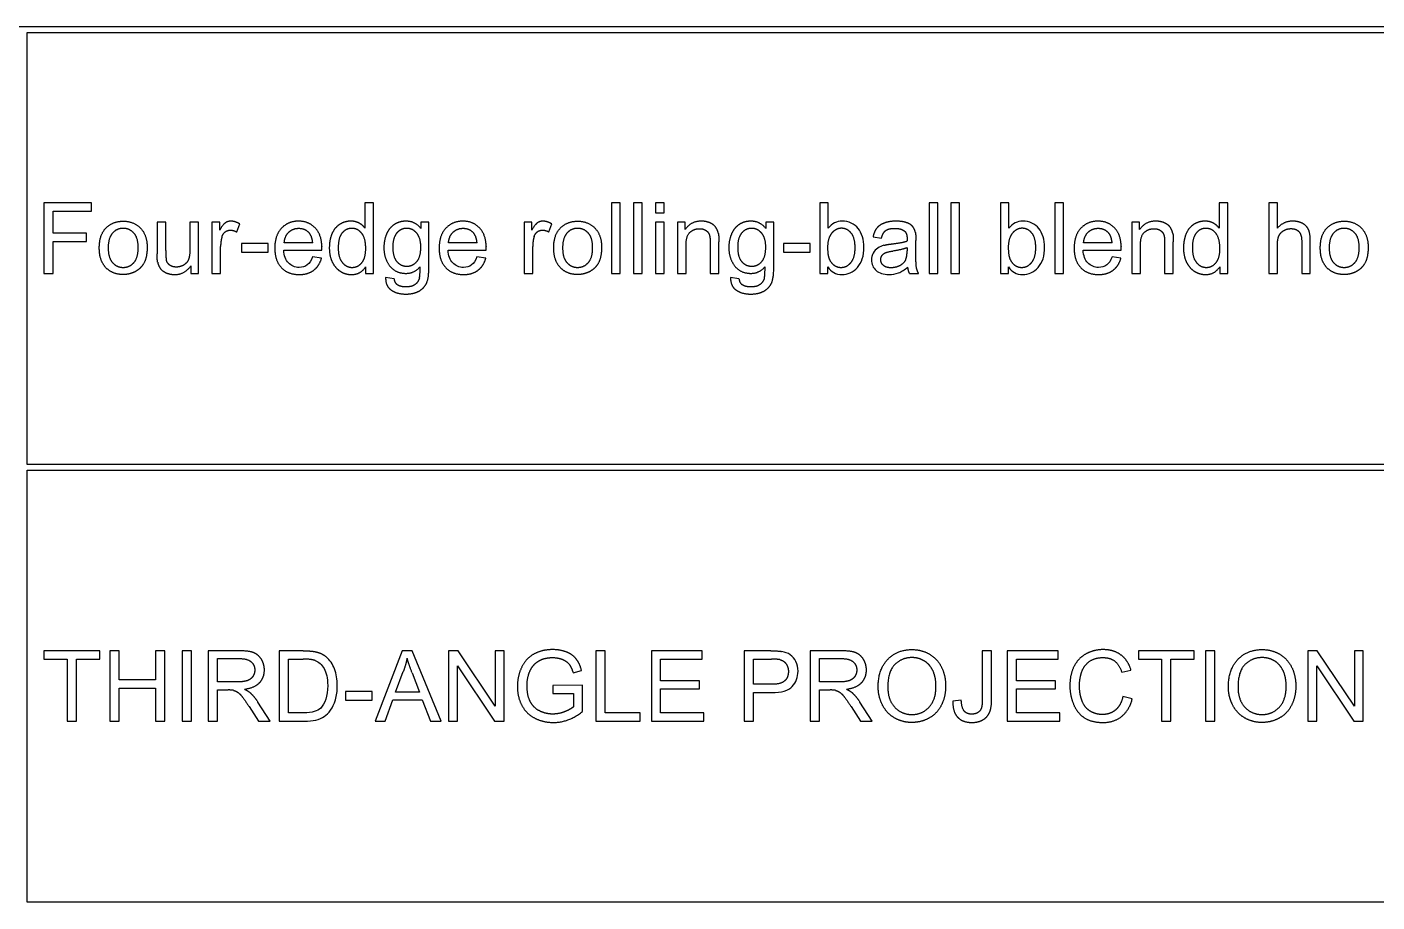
# Model space of a CAD drawing. Header units: millimetres. Extents: x -205 to 205, y -139 to 139.
# Drawn here: x 66.8 to 135.3, y -111 to -66.5 of the extents above; entities that cross this region are included whole.
import ezdxf

# ---------------------------------------------------------------- set-up
doc = ezdxf.new("R2010")
doc.units = ezdxf.units.MM
doc.layers.add('visible', color=7, linetype='Continuous', lineweight=30)

msp = doc.modelspace()

# ---------------------------------------------------------------- linework, layer by layer
at = {"layer": 'visible'}
for p, q in [((200, -66.527), (-0.14, -66.527)), ((66.807, -88.749), (66.807, -66.807)), ((66.807, -66.807), (200, -66.807)), ((67.667, -75.462), (67.667, -79.041)), ((70.081, -75.462), (67.667, -75.462)), ((68.14, -75.884), (70.081, -75.884)), ((68.14, -76.993), (68.14, -75.884)), ((70.081, -75.884), (70.081, -75.462)), ((83.965, -75.462), (83.965, -76.746)), ((84.403, -75.462), (83.965, -75.462)), ((84.403, -79.041), (84.403, -75.462)), ((96.48, -75.462), (96.48, -79.041)), ((96.92, -75.462), (96.48, -75.462)), ((96.92, -79.041), (96.92, -75.462)), ((97.591, -75.462), (97.591, -79.041)), ((98.03, -75.462), (97.591, -75.462)), ((98.03, -79.041), (98.03, -75.462)), ((98.714, -75.462), (98.714, -75.967)), ((99.153, -75.462), (98.714, -75.462)), ((98.714, -75.967), (99.153, -75.967)), ((99.153, -75.967), (99.153, -75.462)), ((107.047, -75.462), (107.047, -79.041)), ((107.486, -75.462), (107.047, -75.462)), ((107.486, -76.739), (107.486, -75.462)), ((112.601, -75.462), (112.601, -79.041)), ((113.04, -75.462), (112.601, -75.462)), ((113.04, -79.041), (113.04, -75.462)), ((113.712, -75.462), (113.712, -79.041)), ((114.151, -75.462), (113.712, -75.462)), ((114.151, -79.041), (114.151, -75.462)), ((116.219, -75.462), (116.219, -79.041)), ((116.658, -75.462), (116.219, -75.462)), ((116.658, -76.739), (116.658, -75.462)), ((118.992, -75.462), (118.992, -79.041)), ((119.432, -75.462), (118.992, -75.462)), ((119.432, -79.041), (119.432, -75.462)), ((127.327, -75.462), (127.327, -76.746)), ((127.764, -75.462), (127.327, -75.462)), ((127.764, -79.041), (127.764, -75.462)), ((129.844, -75.462), (129.844, -79.041)), ((130.284, -75.462), (129.844, -75.462)), ((130.284, -76.746), (130.284, -75.462)), ((73.411, -76.448), (73.411, -78.055)), ((73.851, -76.448), (73.411, -76.448)), ((73.851, -77.886), (73.851, -76.448)), ((75.074, -76.448), (75.074, -77.838)), ((75.513, -76.448), (75.074, -76.448)), ((75.513, -79.041), (75.513, -76.448)), ((76.197, -76.448), (76.197, -79.041)), ((76.592, -76.448), (76.197, -76.448)), ((76.592, -76.841), (76.592, -76.448)), ((77.454, -76.939), (77.606, -76.531)), ((86.805, -76.448), (86.805, -76.761)), ((87.21, -76.448), (86.805, -76.448)), ((87.21, -78.69), (87.21, -76.448)), ((92.039, -76.448), (92.039, -79.041)), ((92.435, -76.448), (92.039, -76.448)), ((92.435, -76.841), (92.435, -76.448)), ((93.297, -76.939), (93.448, -76.531)), ((98.714, -76.448), (98.714, -79.041)), ((99.153, -76.448), (98.714, -76.448)), ((99.153, -79.041), (99.153, -76.448)), ((99.822, -76.448), (99.822, -79.041)), ((100.218, -76.448), (99.822, -76.448)), ((100.218, -76.817), (100.218, -76.448)), ((104.315, -76.448), (104.315, -76.761)), ((104.72, -76.448), (104.315, -76.448)), ((104.72, -78.69), (104.72, -76.448)), ((122.894, -76.448), (122.894, -79.041)), ((123.289, -76.448), (122.894, -76.448)), ((123.289, -76.817), (123.289, -76.448)), ((69.82, -76.993), (68.14, -76.993)), ((68.14, -77.415), (69.82, -77.415)), ((68.14, -79.041), (68.14, -77.415)), ((69.82, -77.415), (69.82, -76.993)), ((109.757, -77.188), (110.186, -77.247)), ((111.929, -77.955), (111.929, -77.369)), ((131.517, -77.398), (131.517, -79.041)), ((131.956, -79.041), (131.956, -77.398)), ((76.636, -79.041), (76.636, -77.684)), ((77.696, -77.525), (77.696, -77.967)), ((79.046, -77.525), (77.696, -77.525)), ((77.696, -77.967), (79.046, -77.967)), ((79.046, -77.967), (79.046, -77.525)), ((79.84, -77.857), (81.773, -77.857)), ((81.312, -77.496), (79.864, -77.496)), ((88.182, -77.857), (90.115, -77.857)), ((89.654, -77.496), (88.206, -77.496)), ((92.479, -79.041), (92.479, -77.684)), ((100.262, -79.041), (100.262, -77.625)), ((101.49, -77.464), (101.49, -79.041)), ((101.929, -79.041), (101.929, -77.447)), ((105.213, -77.525), (105.213, -77.967)), ((106.563, -77.525), (105.213, -77.525)), ((105.213, -77.967), (106.563, -77.967)), ((106.563, -77.967), (106.563, -77.525)), ((111.485, -77.74), (111.485, -77.901)), ((120.421, -77.857), (122.354, -77.857)), ((121.893, -77.496), (120.445, -77.496)), ((123.333, -79.041), (123.333, -77.625)), ((124.561, -77.464), (124.561, -79.041)), ((125.001, -79.041), (125.001, -77.447)), ((130.284, -79.041), (130.284, -77.623)), ((75.12, -78.66), (75.12, -79.041)), ((81.761, -78.262), (81.307, -78.206)), ((83.995, -78.714), (83.995, -79.041)), ((90.103, -78.262), (89.649, -78.206)), ((107.454, -79.041), (107.454, -78.716)), ((116.627, -79.041), (116.627, -78.716)), ((122.342, -78.262), (121.888, -78.206)), ((127.357, -78.714), (127.357, -79.041)), ((67.667, -79.041), (68.14, -79.041)), ((75.12, -79.041), (75.513, -79.041)), ((76.197, -79.041), (76.636, -79.041)), ((83.995, -79.041), (84.403, -79.041)), ((85.44, -79.32), (85.013, -79.256)), ((92.039, -79.041), (92.479, -79.041)), ((96.48, -79.041), (96.92, -79.041)), ((97.591, -79.041), (98.03, -79.041)), ((98.714, -79.041), (99.153, -79.041)), ((99.822, -79.041), (100.262, -79.041)), ((101.49, -79.041), (101.929, -79.041)), ((102.95, -79.32), (102.523, -79.256)), ((107.047, -79.041), (107.454, -79.041)), ((111.61, -79.041), (112.069, -79.041)), ((112.601, -79.041), (113.04, -79.041)), ((113.712, -79.041), (114.151, -79.041)), ((116.219, -79.041), (116.627, -79.041)), ((118.992, -79.041), (119.432, -79.041)), ((122.894, -79.041), (123.333, -79.041)), ((124.561, -79.041), (125.001, -79.041)), ((127.357, -79.041), (127.764, -79.041)), ((129.844, -79.041), (130.284, -79.041)), ((131.517, -79.041), (131.956, -79.041)), ((200, -88.749), (66.807, -88.749)), ((66.807, -110.971), (66.807, -89.029)), ((66.807, -89.029), (200, -89.029)), ((67.667, -98.212), (67.667, -98.634)), ((70.504, -98.212), (67.667, -98.212)), ((67.667, -98.634), (68.846, -98.634)), ((68.846, -98.634), (68.846, -101.791)), ((69.319, -98.634), (70.504, -98.634)), ((69.319, -101.791), (69.319, -98.634)), ((70.504, -98.634), (70.504, -98.212)), ((71.004, -98.212), (71.004, -101.791)), ((71.478, -98.212), (71.004, -98.212)), ((71.478, -99.681), (71.478, -98.212)), ((73.338, -98.212), (73.338, -99.681)), ((73.812, -98.212), (73.338, -98.212)), ((73.812, -101.791), (73.812, -98.212)), ((74.681, -98.212), (74.681, -101.791)), ((75.154, -98.212), (74.681, -98.212)), ((75.154, -101.791), (75.154, -98.212)), ((75.997, -98.212), (75.997, -101.791)), ((77.584, -98.212), (75.997, -98.212)), ((76.47, -99.791), (76.47, -98.607)), ((76.47, -98.607), (77.603, -98.607)), ((79.6, -98.212), (79.6, -101.791)), ((80.833, -98.212), (79.6, -98.212)), ((80.074, -101.368), (80.074, -98.634)), ((80.074, -98.634), (80.826, -98.634)), ((85.858, -98.212), (84.483, -101.791)), ((86.368, -98.212), (85.858, -98.212)), ((87.833, -101.791), (86.368, -98.212)), ((88.206, -98.212), (88.206, -101.791)), ((88.692, -98.212), (88.206, -98.212)), ((90.572, -101.022), (88.692, -98.212)), ((90.572, -98.212), (90.572, -101.022)), ((91.026, -98.212), (90.572, -98.212)), ((91.026, -101.791), (91.026, -98.212)), ((95.692, -98.212), (95.692, -101.791)), ((96.165, -98.212), (95.692, -98.212)), ((96.165, -101.368), (96.165, -98.212)), ((98.502, -98.212), (98.502, -101.791)), ((101.09, -98.212), (98.502, -98.212)), ((98.975, -98.634), (101.09, -98.634)), ((98.975, -99.73), (98.975, -98.634)), ((101.09, -98.634), (101.09, -98.212)), ((103.216, -98.212), (103.216, -101.791)), ((104.566, -98.212), (103.216, -98.212)), ((103.69, -99.913), (103.69, -98.634)), ((103.69, -98.634), (104.605, -98.634)), ((106.558, -98.212), (106.558, -101.791)), ((108.145, -98.212), (106.558, -98.212)), ((107.032, -99.791), (107.032, -98.607)), ((107.032, -98.607), (108.165, -98.607)), ((115.303, -98.212), (115.303, -100.677)), ((115.777, -98.212), (115.303, -98.212)), ((115.777, -100.651), (115.777, -98.212)), ((116.561, -98.212), (116.561, -101.791)), ((119.149, -98.212), (116.561, -98.212)), ((117.034, -98.634), (119.149, -98.634)), ((117.034, -99.73), (117.034, -98.634)), ((119.149, -98.634), (119.149, -98.212)), ((123.228, -98.212), (123.228, -98.634)), ((126.065, -98.212), (123.228, -98.212)), ((123.228, -98.634), (124.407, -98.634)), ((124.407, -98.634), (124.407, -101.791)), ((124.881, -98.634), (126.065, -98.634)), ((124.881, -101.791), (124.881, -98.634)), ((126.065, -98.634), (126.065, -98.212)), ((126.632, -98.212), (126.632, -101.791)), ((127.105, -98.212), (126.632, -98.212)), ((127.105, -101.791), (127.105, -98.212)), ((131.824, -98.212), (131.824, -101.791)), ((132.31, -98.212), (131.824, -98.212)), ((134.19, -101.022), (132.31, -98.212)), ((134.19, -98.212), (134.19, -101.022)), ((134.644, -98.212), (134.19, -98.212)), ((134.644, -101.791), (134.644, -98.212)), ((85.516, -100.321), (85.909, -99.271)), ((86.356, -99.33), (86.729, -100.321)), ((88.66, -98.978), (90.54, -101.791)), ((88.66, -101.791), (88.66, -98.978)), ((94.532, -99.33), (94.959, -99.213)), ((122.386, -99.303), (122.852, -99.193)), ((132.278, -98.978), (134.158, -101.791)), ((132.278, -101.791), (132.278, -98.978)), ((73.338, -99.681), (71.478, -99.681)), ((77.488, -99.791), (76.47, -99.791)), ((95.013, -99.965), (93.497, -99.967)), ((93.497, -99.967), (93.497, -100.387)), ((95.013, -101.293), (95.013, -99.965)), ((100.955, -99.73), (98.975, -99.73)), ((100.955, -100.15), (100.955, -99.73)), ((104.615, -99.913), (103.69, -99.913)), ((108.05, -99.791), (107.032, -99.791)), ((119.014, -99.73), (117.034, -99.73)), ((119.014, -100.15), (119.014, -99.73)), ((71.478, -100.104), (73.338, -100.104)), ((71.478, -101.791), (71.478, -100.104)), ((73.338, -100.104), (73.338, -101.791)), ((76.47, -100.201), (77.02, -100.201)), ((76.47, -101.791), (76.47, -100.201)), ((82.984, -100.275), (82.984, -100.717)), ((84.334, -100.275), (82.984, -100.275)), ((82.984, -100.717), (84.334, -100.717)), ((84.334, -100.717), (84.334, -100.275)), ((84.986, -101.791), (85.379, -100.707)), ((85.379, -100.707), (86.876, -100.707)), ((86.729, -100.321), (85.516, -100.321)), ((86.876, -100.707), (87.293, -101.791)), ((93.497, -100.387), (94.549, -100.387)), ((94.549, -100.387), (94.549, -101.053)), ((98.975, -100.15), (100.955, -100.15)), ((98.975, -101.368), (98.975, -100.15)), ((103.69, -100.336), (104.608, -100.336)), ((103.69, -101.791), (103.69, -100.336)), ((107.032, -100.201), (107.581, -100.201)), ((107.032, -101.791), (107.032, -100.201)), ((114.236, -100.717), (113.809, -100.775)), ((117.034, -100.15), (119.014, -100.15)), ((117.034, -101.368), (117.034, -100.15)), ((122.913, -100.656), (122.44, -100.536)), ((78.082, -101.046), (78.555, -101.791)), ((79.151, -101.791), (78.528, -100.817)), ((80.838, -101.368), (80.074, -101.368)), ((97.928, -101.368), (96.165, -101.368)), ((97.928, -101.791), (97.928, -101.368)), ((101.173, -101.368), (98.975, -101.368)), ((101.173, -101.791), (101.173, -101.368)), ((108.643, -101.046), (109.117, -101.791)), ((109.713, -101.791), (109.09, -100.817)), ((119.232, -101.368), (117.034, -101.368)), ((119.232, -101.791), (119.232, -101.368)), ((68.846, -101.791), (69.319, -101.791)), ((71.004, -101.791), (71.478, -101.791)), ((73.338, -101.791), (73.812, -101.791)), ((74.681, -101.791), (75.154, -101.791)), ((75.997, -101.791), (76.47, -101.791)), ((78.555, -101.791), (79.151, -101.791)), ((79.6, -101.791), (80.892, -101.791)), ((84.483, -101.791), (84.986, -101.791)), ((87.293, -101.791), (87.833, -101.791)), ((88.206, -101.791), (88.66, -101.791)), ((90.54, -101.791), (91.026, -101.791)), ((95.692, -101.791), (97.928, -101.791)), ((98.502, -101.791), (101.173, -101.791)), ((103.216, -101.791), (103.69, -101.791)), ((106.558, -101.791), (107.032, -101.791)), ((109.117, -101.791), (109.713, -101.791)), ((116.561, -101.791), (119.232, -101.791)), ((124.407, -101.791), (124.881, -101.791)), ((126.632, -101.791), (127.105, -101.791)), ((131.824, -101.791), (132.278, -101.791)), ((134.158, -101.791), (134.644, -101.791)), ((200, -110.971), (66.807, -110.971))]:
    msp.add_line(p, q, dxfattribs=at)
for points, degree, knots in [([(70.877, -76.678), (70.477, -77.025), (70.477, -77.745), (70.477, -78.402), (70.812, -78.751), (71.148, -79.1), (71.693, -79.1), (72.032, -79.1), (72.319, -78.941), (72.606, -78.782), (72.756, -78.496), (72.906, -78.209), (72.906, -77.708), (72.906, -77.091), (72.567, -76.74), (72.227, -76.39), (71.693, -76.39), (71.212, -76.39), (70.877, -76.678)], 2, [0, 0, 0, 1, 1, 1.911864, 1.911864, 2.823729, 2.823729, 3.392111, 3.392111, 3.960493, 3.960493, 4.528874, 4.528874, 5.230341, 5.230341, 5.931807, 5.931807, 6.562807, 6.562807, 6.562807]), ([(70.928, -77.745), (70.928, -77.247), (71.146, -77), (71.363, -76.754), (71.693, -76.754), (72.017, -76.754), (72.236, -77.001), (72.454, -77.249), (72.454, -77.73), (72.454, -78.24), (72.237, -78.489), (72.02, -78.738), (71.693, -78.738), (71.363, -78.738), (71.146, -78.491), (70.928, -78.243), (70.928, -77.745)], 2, [0, 0, 0, 1, 1, 2, 2, 2.985185, 2.985185, 3.97037, 3.97037, 5.015567, 5.015567, 6.060763, 6.060763, 7.11376, 7.11376, 8.166756, 8.166756, 8.166756]), ([(77.606, -76.531), (77.376, -76.39), (77.154, -76.39), (77, -76.39), (76.872, -76.478), (76.744, -76.566), (76.592, -76.841)], 2, [0, 0, 0, 1, 1, 1.692308, 1.692308, 2.384615, 2.384615, 2.384615]), ([(81.773, -77.857), (81.776, -77.779), (81.776, -77.74), (81.776, -77.098), (81.446, -76.744), (81.116, -76.39), (80.596, -76.39), (80.059, -76.39), (79.722, -76.751), (79.385, -77.112), (79.385, -77.767), (79.385, -78.399), (79.719, -78.749), (80.052, -79.1), (80.621, -79.1), (81.072, -79.1), (81.363, -78.88), (81.653, -78.66), (81.761, -78.262)], 2, [0, 0, 0, 1, 1, 17.4375, 17.4375, 33.875, 33.875, 50.8527, 50.8527, 67.830399, 67.830399, 84.237952, 84.237952, 100.645505, 100.645505, 113.672961, 113.672961, 126.700417, 126.700417, 126.700417]), ([(79.864, -77.496), (79.886, -77.156), (80.092, -76.954), (80.299, -76.751), (80.601, -76.751), (80.936, -76.751), (81.146, -77.005)], 2, [0, 0, 0, 1, 1, 2, 2, 3.104839, 3.104839, 3.104839]), ([(83.965, -76.746), (83.851, -76.588), (83.668, -76.489), (83.485, -76.39), (83.25, -76.39), (82.93, -76.39), (82.672, -76.558), (82.413, -76.727), (82.283, -77.043), (82.154, -77.359), (82.154, -77.747), (82.154, -78.145), (82.297, -78.452), (82.44, -78.758), (82.7, -78.929), (82.96, -79.1), (83.27, -79.1), (83.748, -79.1), (83.995, -78.714)], 2, [0, 0, 0, 1, 1, 2, 2, 3.364583, 3.364583, 4.729167, 4.729167, 6.09375, 6.09375, 7.492662, 7.492662, 8.891575, 8.891575, 10.290487, 10.290487, 12.449439, 12.449439, 12.449439]), ([(82.606, -77.747), (82.606, -77.232), (82.802, -76.993), (82.999, -76.754), (83.292, -76.754), (83.592, -76.754), (83.797, -77.003), (84.002, -77.252), (84.002, -77.784), (84.002, -78.267), (83.801, -78.503), (83.599, -78.738), (83.311, -78.738), (83.026, -78.738), (82.816, -78.492), (82.606, -78.245), (82.606, -77.747)], 2, [0, 0, 0, 1, 1, 2, 2, 3.025, 3.025, 4.05, 4.05, 4.980963, 4.980963, 5.911927, 5.911927, 6.835, 6.835, 7.758074, 7.758074, 7.758074]), ([(86.805, -76.761), (86.507, -76.39), (86.048, -76.39), (85.704, -76.39), (85.449, -76.561), (85.194, -76.732), (85.059, -77.045), (84.925, -77.359), (84.925, -77.73), (84.925, -78.27), (85.218, -78.655), (85.511, -79.041), (86.046, -79.041), (86.475, -79.041), (86.763, -78.702)], 2, [0, 0, 0, 1, 1, 1.75, 1.75, 2.5, 2.5, 3.25, 3.25, 4.340461, 4.340461, 5.430921, 5.430921, 6.307273, 6.307273, 6.307273]), ([(85.377, -77.698), (85.377, -77.23), (85.582, -76.992), (85.787, -76.754), (86.08, -76.754), (86.378, -76.754), (86.589, -76.995), (86.8, -77.237), (86.8, -77.713), (86.8, -78.211), (86.595, -78.444), (86.39, -78.677), (86.087, -78.677), (85.782, -78.677), (85.579, -78.443), (85.377, -78.209), (85.377, -77.698)], 2, [0, 0, 0, 1, 1, 2, 2, 3.016667, 3.016667, 4.033333, 4.033333, 5.096923, 5.096923, 6.160513, 6.160513, 7.23268, 7.23268, 8.304847, 8.304847, 8.304847]), ([(90.115, -77.857), (90.118, -77.779), (90.118, -77.74), (90.118, -77.098), (89.788, -76.744), (89.459, -76.39), (88.939, -76.39), (88.402, -76.39), (88.065, -76.751), (87.728, -77.112), (87.728, -77.767), (87.728, -78.399), (88.061, -78.749), (88.394, -79.1), (88.963, -79.1), (89.415, -79.1), (89.705, -78.88), (89.996, -78.66), (90.103, -78.262)], 2, [0, 0, 0, 1, 1, 17.4375, 17.4375, 33.875, 33.875, 50.8527, 50.8527, 67.830399, 67.830399, 84.237952, 84.237952, 100.645505, 100.645505, 113.672961, 113.672961, 126.700417, 126.700417, 126.700417]), ([(88.206, -77.496), (88.228, -77.156), (88.434, -76.954), (88.641, -76.751), (88.944, -76.751), (89.278, -76.751), (89.488, -77.005)], 2, [0, 0, 0, 1, 1, 2, 2, 3.104839, 3.104839, 3.104839]), ([(93.448, -76.531), (93.218, -76.39), (92.996, -76.39), (92.842, -76.39), (92.714, -76.478), (92.586, -76.566), (92.435, -76.841)], 2, [0, 0, 0, 1, 1, 1.692308, 1.692308, 2.384615, 2.384615, 2.384615]), ([(93.946, -76.678), (93.546, -77.025), (93.546, -77.745), (93.546, -78.402), (93.881, -78.751), (94.217, -79.1), (94.761, -79.1), (95.101, -79.1), (95.388, -78.941), (95.674, -78.782), (95.825, -78.496), (95.975, -78.209), (95.975, -77.708), (95.975, -77.091), (95.635, -76.74), (95.296, -76.39), (94.761, -76.39), (94.28, -76.39), (93.946, -76.678)], 2, [0, 0, 0, 1, 1, 1.911864, 1.911864, 2.823729, 2.823729, 3.392111, 3.392111, 3.960493, 3.960493, 4.528874, 4.528874, 5.230341, 5.230341, 5.931807, 5.931807, 6.562807, 6.562807, 6.562807]), ([(93.997, -77.745), (93.997, -77.247), (94.215, -77), (94.432, -76.754), (94.761, -76.754), (95.086, -76.754), (95.305, -77.001), (95.523, -77.249), (95.523, -77.73), (95.523, -78.24), (95.306, -78.489), (95.089, -78.738), (94.761, -78.738), (94.432, -78.738), (94.215, -78.491), (93.997, -78.243), (93.997, -77.745)], 2, [0, 0, 0, 1, 1, 2, 2, 2.985185, 2.985185, 3.97037, 3.97037, 5.015567, 5.015567, 6.060763, 6.060763, 7.11376, 7.11376, 8.166756, 8.166756, 8.166756]), ([(101.905, -77.02), (101.866, -76.832), (101.768, -76.695), (101.671, -76.558), (101.474, -76.474), (101.278, -76.39), (101.043, -76.39), (100.504, -76.39), (100.218, -76.817)], 2, [0, 0, 0, 1, 1, 2, 2, 3, 3, 5.302083, 5.302083, 5.302083]), ([(104.315, -76.761), (104.017, -76.39), (103.558, -76.39), (103.214, -76.39), (102.958, -76.561), (102.703, -76.732), (102.569, -77.045), (102.435, -77.359), (102.435, -77.73), (102.435, -78.27), (102.728, -78.655), (103.021, -79.041), (103.555, -79.041), (103.985, -79.041), (104.273, -78.702)], 2, [0, 0, 0, 1, 1, 1.75, 1.75, 2.5, 2.5, 3.25, 3.25, 4.340461, 4.340461, 5.430921, 5.430921, 6.307273, 6.307273, 6.307273]), ([(102.886, -77.698), (102.886, -77.23), (103.091, -76.992), (103.297, -76.754), (103.59, -76.754), (103.887, -76.754), (104.099, -76.995), (104.31, -77.237), (104.31, -77.713), (104.31, -78.211), (104.105, -78.444), (103.9, -78.677), (103.597, -78.677), (103.292, -78.677), (103.089, -78.443), (102.886, -78.209), (102.886, -77.698)], 2, [0, 0, 0, 1, 1, 2, 2, 3.016667, 3.016667, 4.033333, 4.033333, 5.096923, 5.096923, 6.160513, 6.160513, 7.23268, 7.23268, 8.304847, 8.304847, 8.304847]), ([(107.576, -78.399), (107.449, -78.192), (107.449, -77.725), (107.449, -77.252), (107.659, -77.001), (107.869, -76.751), (108.157, -76.751), (108.443, -76.751), (108.644, -76.993), (108.846, -77.235), (108.846, -77.742), (108.846, -78.238), (108.636, -78.488), (108.426, -78.738), (108.138, -78.738), (107.784, -78.738), (107.576, -78.399)], 2, [0, 0, 0, 1, 1, 2.015707, 2.015707, 3.031414, 3.031414, 4.038513, 4.038513, 5.045612, 5.045612, 6.028502, 6.028502, 7.011392, 7.011392, 8.21918, 8.21918, 8.21918]), ([(107.454, -78.716), (107.628, -78.972), (107.868, -79.1), (108.174, -79.1), (108.482, -79.1), (108.746, -78.979), (108.965, -78.736), (109.185, -78.494), (109.295, -78.15), (109.295, -77.706), (109.295, -77.519), (109.269, -77.343), (109.217, -77.178), (109.111, -76.85), (108.936, -76.614), (108.649, -76.486), (108.507, -76.422), (108.356, -76.39), (108.196, -76.39), (107.908, -76.39), (107.672, -76.506), (107.486, -76.739)], 3, [0, 0, 0, 0, 1, 1, 1, 2.005319, 2.005319, 2.005319, 3.010638, 3.010638, 3.010638, 3.434124, 3.434124, 3.434124, 4.281097, 4.281097, 4.281097, 4.704583, 4.704583, 4.704583, 5.46945, 5.46945, 5.46945, 5.46945]), ([(111.907, -76.964), (111.868, -76.783), (111.771, -76.664), (111.673, -76.546), (111.465, -76.468), (111.258, -76.39), (110.926, -76.39), (110.591, -76.39), (110.338, -76.481), (110.084, -76.573), (109.949, -76.743), (109.815, -76.912), (109.757, -77.188)], 2, [0, 0, 0, 1, 1, 2, 2, 3, 3, 4.007353, 4.007353, 5.014706, 5.014706, 6.022059, 6.022059, 6.022059]), ([(110.186, -77.247), (110.257, -76.971), (110.405, -76.862), (110.552, -76.754), (110.862, -76.754), (111.194, -76.754), (111.363, -76.903)], 2, [0, 0, 0, 1, 1, 2, 2, 3.070866, 3.070866, 3.070866]), ([(116.749, -78.399), (116.622, -78.192), (116.622, -77.725), (116.622, -77.252), (116.832, -77.001), (117.042, -76.751), (117.33, -76.751), (117.615, -76.751), (117.817, -76.993), (118.018, -77.235), (118.018, -77.742), (118.018, -78.238), (117.808, -78.488), (117.598, -78.738), (117.31, -78.738), (116.956, -78.738), (116.749, -78.399)], 2, [0, 0, 0, 1, 1, 2.015707, 2.015707, 3.031414, 3.031414, 4.038513, 4.038513, 5.045612, 5.045612, 6.028502, 6.028502, 7.011392, 7.011392, 8.21918, 8.21918, 8.21918]), ([(116.627, -78.716), (116.801, -78.972), (117.041, -79.1), (117.347, -79.1), (117.654, -79.1), (117.918, -78.979), (118.138, -78.736), (118.358, -78.494), (118.467, -78.15), (118.467, -77.706), (118.467, -77.519), (118.441, -77.343), (118.389, -77.178), (118.284, -76.85), (118.108, -76.614), (117.822, -76.486), (117.679, -76.422), (117.528, -76.39), (117.369, -76.39), (117.081, -76.39), (116.844, -76.506), (116.658, -76.739)], 3, [0, 0, 0, 0, 1, 1, 1, 2.005319, 2.005319, 2.005319, 3.010638, 3.010638, 3.010638, 3.434124, 3.434124, 3.434124, 4.281097, 4.281097, 4.281097, 4.704583, 4.704583, 4.704583, 5.46945, 5.46945, 5.46945, 5.46945]), ([(122.354, -77.857), (122.357, -77.779), (122.357, -77.74), (122.357, -77.098), (122.027, -76.744), (121.697, -76.39), (121.177, -76.39), (120.64, -76.39), (120.303, -76.751), (119.966, -77.112), (119.966, -77.767), (119.966, -78.399), (120.3, -78.749), (120.633, -79.1), (121.202, -79.1), (121.653, -79.1), (121.944, -78.88), (122.235, -78.66), (122.342, -78.262)], 2, [0, 0, 0, 1, 1, 17.4375, 17.4375, 33.875, 33.875, 50.8527, 50.8527, 67.830399, 67.830399, 84.237952, 84.237952, 100.645505, 100.645505, 113.672961, 113.672961, 126.700417, 126.700417, 126.700417]), ([(120.445, -77.496), (120.467, -77.156), (120.673, -76.954), (120.88, -76.751), (121.182, -76.751), (121.517, -76.751), (121.727, -77.005)], 2, [0, 0, 0, 1, 1, 2, 2, 3.104839, 3.104839, 3.104839]), ([(124.976, -77.02), (124.937, -76.832), (124.84, -76.695), (124.742, -76.558), (124.545, -76.474), (124.349, -76.39), (124.114, -76.39), (123.575, -76.39), (123.289, -76.817)], 2, [0, 0, 0, 1, 1, 2, 2, 3, 3, 5.302083, 5.302083, 5.302083]), ([(127.327, -76.746), (127.213, -76.588), (127.029, -76.489), (126.846, -76.39), (126.612, -76.39), (126.292, -76.39), (126.033, -76.558), (125.775, -76.727), (125.645, -77.043), (125.516, -77.359), (125.516, -77.747), (125.516, -78.145), (125.659, -78.452), (125.801, -78.758), (126.061, -78.929), (126.321, -79.1), (126.632, -79.1), (127.11, -79.1), (127.357, -78.714)], 2, [0, 0, 0, 1, 1, 2, 2, 3.364583, 3.364583, 4.729167, 4.729167, 6.09375, 6.09375, 7.492662, 7.492662, 8.891575, 8.891575, 10.290487, 10.290487, 12.449439, 12.449439, 12.449439]), ([(125.967, -77.747), (125.967, -77.232), (126.164, -76.993), (126.361, -76.754), (126.653, -76.754), (126.954, -76.754), (127.159, -77.003), (127.364, -77.252), (127.364, -77.784), (127.364, -78.267), (127.163, -78.503), (126.961, -78.738), (126.673, -78.738), (126.387, -78.738), (126.177, -78.492), (125.967, -78.245), (125.967, -77.747)], 2, [0, 0, 0, 1, 1, 2, 2, 3.025, 3.025, 4.05, 4.05, 4.980963, 4.980963, 5.911927, 5.911927, 6.835, 6.835, 7.758074, 7.758074, 7.758074]), ([(131.956, -77.398), (131.956, -77.017), (131.865, -76.817), (131.773, -76.617), (131.561, -76.503), (131.348, -76.39), (131.06, -76.39), (130.591, -76.39), (130.284, -76.746)], 2, [0, 0, 0, 1, 1, 2, 2, 3, 3, 4.627119, 4.627119, 4.627119]), ([(132.862, -76.678), (132.462, -77.025), (132.462, -77.745), (132.462, -78.402), (132.797, -78.751), (133.133, -79.1), (133.677, -79.1), (134.017, -79.1), (134.304, -78.941), (134.59, -78.782), (134.741, -78.496), (134.891, -78.209), (134.891, -77.708), (134.891, -77.091), (134.551, -76.74), (134.212, -76.39), (133.677, -76.39), (133.196, -76.39), (132.862, -76.678)], 2, [0, 0, 0, 1, 1, 1.911864, 1.911864, 2.823729, 2.823729, 3.392111, 3.392111, 3.960493, 3.960493, 4.528874, 4.528874, 5.230341, 5.230341, 5.931807, 5.931807, 6.562807, 6.562807, 6.562807]), ([(132.913, -77.745), (132.913, -77.247), (133.131, -77), (133.348, -76.754), (133.677, -76.754), (134.002, -76.754), (134.221, -77.001), (134.439, -77.249), (134.439, -77.73), (134.439, -78.24), (134.222, -78.489), (134.005, -78.738), (133.677, -78.738), (133.348, -78.738), (133.131, -78.491), (132.913, -78.243), (132.913, -77.745)], 2, [0, 0, 0, 1, 1, 2, 2, 2.985185, 2.985185, 3.97037, 3.97037, 5.015567, 5.015567, 6.060763, 6.060763, 7.11376, 7.11376, 8.166756, 8.166756, 8.166756]), ([(76.71, -77.171), (76.758, -77.017), (76.873, -76.931), (76.988, -76.844), (77.132, -76.844), (77.293, -76.844), (77.454, -76.939)], 2, [0, 0, 0, 1, 1, 2, 2, 3.118644, 3.118644, 3.118644]), ([(92.552, -77.171), (92.601, -77.017), (92.715, -76.931), (92.83, -76.844), (92.974, -76.844), (93.135, -76.844), (93.297, -76.939)], 2, [0, 0, 0, 1, 1, 2, 2, 3.118644, 3.118644, 3.118644]), ([(100.262, -77.625), (100.262, -77.127), (100.466, -76.949), (100.67, -76.771), (100.95, -76.771), (101.126, -76.771), (101.257, -76.85), (101.387, -76.929), (101.439, -77.062), (101.49, -77.196), (101.49, -77.464)], 2, [0, 0, 0, 1, 1, 2, 2, 2.626087, 2.626087, 3.252174, 3.252174, 3.878261, 3.878261, 3.878261]), ([(111.363, -76.903), (111.487, -77.012), (111.487, -77.281), (111.487, -77.305), (111.485, -77.396)], 2, [0, 0, 0, 1, 1, 1.090909, 1.090909, 1.090909]), ([(123.333, -77.625), (123.333, -77.127), (123.537, -76.949), (123.741, -76.771), (124.022, -76.771), (124.197, -76.771), (124.328, -76.85), (124.459, -76.929), (124.51, -77.062), (124.561, -77.196), (124.561, -77.464)], 2, [0, 0, 0, 1, 1, 2, 2, 2.626087, 2.626087, 3.252174, 3.252174, 3.878261, 3.878261, 3.878261]), ([(130.284, -77.623), (130.284, -77.318), (130.357, -77.144), (130.43, -76.971), (130.602, -76.87), (130.775, -76.768), (130.97, -76.768), (131.231, -76.768), (131.374, -76.918), (131.517, -77.069), (131.517, -77.398)], 2, [0, 0, 0, 1, 1, 2, 2, 3, 3, 4.3375, 4.3375, 5.675, 5.675, 5.675]), ([(75.074, -77.838), (75.074, -78.17), (75.002, -78.344), (74.93, -78.519), (74.757, -78.62), (74.583, -78.721), (74.385, -78.721), (74.188, -78.721), (74.053, -78.623), (73.919, -78.524), (73.878, -78.35)], 2, [0, 0, 0, 1, 1, 2, 2, 3, 3, 4, 4, 5, 5, 5]), ([(81.307, -78.206), (81.173, -78.58), (80.945, -78.736), (80.623, -78.738), (80.407, -78.738), (80.226, -78.663), (80.081, -78.511), (79.936, -78.36), (79.856, -78.142), (79.84, -77.857)], 3, [0, 0, 0, 0, 2, 2, 2, 3.343434, 3.343434, 3.343434, 4.686869, 4.686869, 4.686869, 4.686869]), ([(89.649, -78.206), (89.516, -78.58), (89.288, -78.736), (88.965, -78.738), (88.749, -78.738), (88.568, -78.663), (88.424, -78.511), (88.279, -78.36), (88.198, -78.142), (88.182, -77.857)], 3, [0, 0, 0, 0, 2, 2, 2, 3.343434, 3.343434, 3.343434, 4.686869, 4.686869, 4.686869, 4.686869]), ([(110.311, -77.613), (110.078, -77.68), (109.881, -77.798), (109.767, -78.01), (109.71, -78.115), (109.681, -78.231), (109.681, -78.358), (109.681, -78.574), (109.757, -78.752), (109.91, -78.891), (110.063, -79.03), (110.282, -79.1), (110.567, -79.1), (110.74, -79.1), (110.901, -79.071), (111.052, -79.014), (111.202, -78.957), (111.359, -78.86), (111.522, -78.721)], 3, [0, 0, 0, 0, 2, 2, 2, 3, 3, 3, 4.705128, 4.705128, 4.705128, 6.410256, 6.410256, 6.410256, 7.443077, 7.443077, 7.443077, 8.475897, 8.475897, 8.475897, 8.475897]), ([(111.414, -78.341), (111.321, -78.533), (111.124, -78.644), (110.926, -78.756), (110.672, -78.756), (110.416, -78.756), (110.283, -78.638), (110.15, -78.521), (110.15, -78.345), (110.15, -78.231), (110.211, -78.137), (110.272, -78.043), (110.384, -77.994), (110.496, -77.945), (110.767, -77.906)], 2, [0, 0, 0, 1, 1, 2, 2, 3.009615, 3.009615, 4.019231, 4.019231, 4.678285, 4.678285, 5.33734, 5.33734, 5.996394, 5.996394, 5.996394]), ([(112.069, -79.041), (111.986, -78.892), (111.957, -78.73), (111.929, -78.568), (111.929, -77.955)], 2, [0, 0, 0, 1, 1, 2, 2, 2]), ([(121.888, -78.206), (121.754, -78.58), (121.527, -78.736), (121.204, -78.738), (120.988, -78.738), (120.807, -78.663), (120.662, -78.511), (120.517, -78.36), (120.437, -78.142), (120.421, -77.857)], 3, [0, 0, 0, 0, 2, 2, 2, 3.343434, 3.343434, 3.343434, 4.686869, 4.686869, 4.686869, 4.686869]), ([(73.438, -78.465), (73.477, -78.658), (73.574, -78.791), (73.67, -78.924), (73.869, -79.012), (74.068, -79.1), (74.298, -79.1), (74.818, -79.1), (75.12, -78.66)], 2, [0, 0, 0, 1, 1, 2, 2, 3, 3, 5.265957, 5.265957, 5.265957]), ([(85.013, -79.256), (85.003, -79.676), (85.289, -79.885), (85.574, -80.093), (86.038, -80.093), (86.429, -80.093), (86.696, -79.947), (86.964, -79.8), (87.087, -79.548), (87.21, -79.295), (87.21, -78.69)], 2, [0, 0, 0, 1, 1, 2, 2, 2.842105, 2.842105, 3.684211, 3.684211, 4.526316, 4.526316, 4.526316]), ([(102.523, -79.256), (102.513, -79.676), (102.799, -79.885), (103.084, -80.093), (103.548, -80.093), (103.939, -80.093), (104.206, -79.947), (104.473, -79.8), (104.597, -79.548), (104.72, -79.295), (104.72, -78.69)], 2, [0, 0, 0, 1, 1, 2, 2, 2.842105, 2.842105, 3.684211, 3.684211, 4.526316, 4.526316, 4.526316]), ([(86.732, -79.266), (86.673, -79.486), (86.507, -79.608), (86.341, -79.73), (86.036, -79.73), (85.753, -79.73), (85.589, -79.608)], 2, [0, 0, 0, 1, 1, 2, 2, 2.928, 2.928, 2.928]), ([(104.241, -79.266), (104.183, -79.486), (104.017, -79.608), (103.851, -79.73), (103.546, -79.73), (103.262, -79.73), (103.099, -79.608)], 2, [0, 0, 0, 1, 1, 2, 2, 2.928, 2.928, 2.928]), ([(77.603, -98.607), (78.001, -98.607), (78.185, -98.771), (78.37, -98.934), (78.37, -99.188), (78.37, -99.362), (78.275, -99.509), (78.179, -99.657), (77.996, -99.724), (77.813, -99.791), (77.488, -99.791)], 2, [0, 0, 0, 1, 1, 2, 2, 2.682692, 2.682692, 3.365385, 3.365385, 4.048077, 4.048077, 4.048077]), ([(77.85, -100.162), (78.365, -100.092), (78.611, -99.83), (78.858, -99.569), (78.858, -99.188), (78.858, -98.893), (78.709, -98.649), (78.56, -98.405), (78.311, -98.308), (78.062, -98.212), (77.584, -98.212)], 2, [0, 0, 0, 1, 1, 2, 2, 2.775641, 2.775641, 3.551282, 3.551282, 4.326923, 4.326923, 4.326923]), ([(80.892, -101.791), (81.324, -101.79), (81.658, -101.709), (81.894, -101.55), (82.127, -101.39), (82.34, -101.126), (82.464, -100.704), (82.528, -100.494), (82.559, -100.253), (82.559, -99.982), (82.559, -99.663), (82.512, -99.379), (82.419, -99.131), (82.325, -98.883), (82.184, -98.679), (81.995, -98.519)], 3, [0, 0, 0, 0, 2, 2, 2, 4, 4, 4, 5, 5, 5, 6.173653, 6.173653, 6.173653, 7.347305, 7.347305, 7.347305, 7.347305]), ([(94.959, -99.213), (94.866, -98.851), (94.688, -98.627), (94.51, -98.402), (94.196, -98.276), (93.882, -98.151), (93.494, -98.151), (92.96, -98.151), (92.549, -98.37), (92.139, -98.59), (91.921, -99.043), (91.702, -99.496), (91.702, -100.018), (91.702, -100.546), (91.922, -100.973), (92.142, -101.4), (92.573, -101.626), (93.004, -101.852), (93.531, -101.852), (94.313, -101.851), (95.013, -101.293)], 2, [0, 0, 0, 1, 1, 2, 2, 3, 3, 4.377358, 4.377358, 5.754717, 5.754717, 7.132075, 7.132075, 8.522306, 8.522306, 9.912537, 9.912537, 11.302768, 11.302768, 13.36237, 13.36237, 13.36237]), ([(92.327, -99.269), (92.408, -99.076), (92.553, -98.915), (92.698, -98.754), (92.935, -98.655), (93.172, -98.556), (93.497, -98.556), (93.768, -98.556), (93.99, -98.65), (94.212, -98.744), (94.332, -98.9), (94.451, -99.056), (94.532, -99.33)], 2, [0, 0, 0, 1, 1, 2, 2, 3, 3, 3.834586, 3.834586, 4.669173, 4.669173, 5.503759, 5.503759, 5.503759]), ([(104.608, -100.336), (105.114, -100.336), (105.464, -100.23), (105.657, -100.02), (105.851, -99.809), (105.948, -99.551), (105.948, -99.247), (105.948, -99.069), (105.912, -98.907), (105.839, -98.759), (105.693, -98.46), (105.464, -98.306), (105.111, -98.246)], 3, [0, 0, 0, 0, 1, 1, 1, 2, 2, 2, 2.582888, 2.582888, 2.582888, 3.748663, 3.748663, 3.748663, 3.748663]), ([(105.047, -98.666), (105.233, -98.717), (105.346, -98.877), (105.46, -99.037), (105.46, -99.261), (105.46, -99.572), (105.267, -99.742), (105.074, -99.913), (104.615, -99.913)], 2, [0, 0, 0, 1, 1, 2, 2, 3.380435, 3.380435, 4.76087, 4.76087, 4.76087]), ([(108.165, -98.607), (108.563, -98.607), (108.747, -98.771), (108.931, -98.934), (108.931, -99.188), (108.931, -99.362), (108.836, -99.509), (108.741, -99.657), (108.558, -99.724), (108.375, -99.791), (108.05, -99.791)], 2, [0, 0, 0, 1, 1, 2, 2, 2.682692, 2.682692, 3.365385, 3.365385, 4.048077, 4.048077, 4.048077]), ([(108.411, -100.162), (108.926, -100.092), (109.173, -99.83), (109.42, -99.569), (109.42, -99.188), (109.42, -98.893), (109.271, -98.649), (109.122, -98.405), (108.873, -98.308), (108.624, -98.212), (108.145, -98.212)], 2, [0, 0, 0, 1, 1, 2, 2, 2.775641, 2.775641, 3.551282, 3.551282, 4.326923, 4.326923, 4.326923]), ([(110.018, -100.048), (110.018, -100.519), (110.223, -100.941), (110.428, -101.364), (110.826, -101.608), (111.224, -101.852), (111.729, -101.852), (112.195, -101.852), (112.598, -101.631), (113.001, -101.41), (113.221, -100.98), (113.441, -100.551), (113.441, -100.006), (113.441, -99.469), (113.232, -99.045), (113.023, -98.622), (112.625, -98.385), (112.227, -98.148), (111.732, -98.148), (110.975, -98.148), (110.496, -98.652), (110.018, -99.156), (110.018, -100.048)], 2, [0, 0, 0, 1, 1, 2, 2, 3, 3, 3.922705, 3.922705, 4.845411, 4.845411, 5.768116, 5.768116, 6.678408, 6.678408, 7.5887, 7.5887, 8.498993, 8.498993, 9.889094, 9.889094, 11.279196, 11.279196, 11.279196]), ([(110.506, -100.055), (110.506, -99.247), (110.869, -98.901), (111.231, -98.556), (111.734, -98.556), (112.088, -98.556), (112.372, -98.735), (112.657, -98.915), (112.805, -99.241), (112.952, -99.567), (112.952, -100.004), (112.952, -100.695), (112.607, -101.071), (112.261, -101.447), (111.727, -101.447), (111.202, -101.447), (110.854, -101.074), (110.506, -100.702), (110.506, -100.055)], 2, [0, 0, 0, 1, 1, 2, 2, 2.703883, 2.703883, 3.407767, 3.407767, 4.11165, 4.11165, 5.224494, 5.224494, 6.337338, 6.337338, 7.429856, 7.429856, 8.522374, 8.522374, 8.522374]), ([(122.852, -99.193), (122.708, -98.698), (122.342, -98.424), (121.976, -98.151), (121.439, -98.151), (120.965, -98.151), (120.571, -98.367), (120.176, -98.583), (119.963, -98.999), (119.749, -99.415), (119.749, -99.974), (119.749, -100.487), (119.938, -100.934), (120.128, -101.381), (120.49, -101.616), (120.853, -101.852), (121.431, -101.852), (121.99, -101.852), (122.377, -101.545), (122.764, -101.239), (122.913, -100.656)], 2, [0, 0, 0, 1, 1, 2, 2, 2.881818, 2.881818, 3.763636, 3.763636, 4.645455, 4.645455, 5.454109, 5.454109, 6.262763, 6.262763, 7.071417, 7.071417, 7.852775, 7.852775, 8.634133, 8.634133, 8.634133]), ([(122.44, -100.536), (122.342, -100.988), (122.066, -101.217), (121.79, -101.447), (121.392, -101.447), (121.065, -101.447), (120.784, -101.278), (120.504, -101.11), (120.371, -100.769), (120.237, -100.428), (120.237, -99.972), (120.237, -99.618), (120.35, -99.285), (120.462, -98.951), (120.739, -98.754), (121.016, -98.556), (121.429, -98.556), (121.788, -98.556), (122.025, -98.734), (122.261, -98.912), (122.386, -99.303)], 2, [0, 0, 0, 1, 1, 2, 2, 2.822086, 2.822086, 3.644172, 3.644172, 4.466258, 4.466258, 5.103704, 5.103704, 5.74115, 5.74115, 6.378597, 6.378597, 6.933062, 6.933062, 7.487527, 7.487527, 7.487527]), ([(127.796, -100.048), (127.796, -100.519), (128.001, -100.941), (128.206, -101.364), (128.604, -101.608), (129.002, -101.852), (129.507, -101.852), (129.974, -101.852), (130.377, -101.631), (130.779, -101.41), (130.999, -100.98), (131.219, -100.551), (131.219, -100.006), (131.219, -99.469), (131.01, -99.045), (130.801, -98.622), (130.403, -98.385), (130.006, -98.148), (129.51, -98.148), (128.753, -98.148), (128.275, -98.652), (127.796, -99.156), (127.796, -100.048)], 2, [0, 0, 0, 1, 1, 2, 2, 3, 3, 3.922705, 3.922705, 4.845411, 4.845411, 5.768116, 5.768116, 6.678408, 6.678408, 7.5887, 7.5887, 8.498993, 8.498993, 9.889094, 9.889094, 11.279196, 11.279196, 11.279196]), ([(128.284, -100.055), (128.284, -99.247), (128.647, -98.901), (129.009, -98.556), (129.512, -98.556), (129.866, -98.556), (130.151, -98.735), (130.435, -98.915), (130.583, -99.241), (130.731, -99.567), (130.731, -100.004), (130.731, -100.695), (130.385, -101.071), (130.04, -101.447), (129.505, -101.447), (128.98, -101.447), (128.632, -101.074), (128.284, -100.702), (128.284, -100.055)], 2, [0, 0, 0, 1, 1, 2, 2, 2.703883, 2.703883, 3.407767, 3.407767, 4.11165, 4.11165, 5.224494, 5.224494, 6.337338, 6.337338, 7.429856, 7.429856, 8.522374, 8.522374, 8.522374]), ([(81.439, -98.707), (81.614, -98.776), (81.764, -98.91), (81.887, -99.111), (82.01, -99.312), (82.071, -99.6), (82.071, -99.974), (82.073, -100.515), (81.937, -100.892), (81.715, -101.117), (81.635, -101.197), (81.528, -101.259), (81.393, -101.302), (81.259, -101.346), (81.074, -101.368), (80.838, -101.368)], 3, [0, 0, 0, 0, 1, 1, 1, 2, 2, 2, 3.443478, 3.443478, 3.443478, 3.956018, 3.956018, 3.956018, 4.468557, 4.468557, 4.468557, 4.468557]), ([(94.549, -101.053), (94.398, -101.188), (94.105, -101.306), (93.812, -101.425), (93.504, -101.425), (93.15, -101.425), (92.835, -101.268), (92.52, -101.112), (92.355, -100.79), (92.191, -100.468), (92.191, -99.989), (92.191, -99.601), (92.327, -99.269)], 2, [0, 0, 0, 1, 1, 2, 2, 3.150794, 3.150794, 4.301587, 4.301587, 5.452381, 5.452381, 6.385933, 6.385933, 6.385933]), ([(77.283, -100.219), (77.393, -100.245), (77.499, -100.314), (77.606, -100.382), (77.74, -100.553), (77.874, -100.724), (78.082, -101.046)], 2, [0, 0, 0, 1, 1, 2, 2, 3, 3, 3]), ([(107.845, -100.219), (107.955, -100.245), (108.061, -100.314), (108.167, -100.382), (108.301, -100.553), (108.436, -100.724), (108.643, -101.046)], 2, [0, 0, 0, 1, 1, 2, 2, 3, 3, 3]), ([(113.809, -100.775), (113.799, -101.31), (114.05, -101.581), (114.3, -101.852), (114.771, -101.852), (115.089, -101.852), (115.324, -101.722), (115.56, -101.593), (115.668, -101.346), (115.777, -101.1), (115.777, -100.651)], 2, [0, 0, 0, 1, 1, 2, 2, 2.673575, 2.673575, 3.34715, 3.34715, 4.020725, 4.020725, 4.020725]), ([(115.303, -100.677), (115.303, -100.985), (115.255, -101.125), (115.206, -101.266), (115.076, -101.348), (114.947, -101.429), (114.769, -101.429), (114.527, -101.429), (114.39, -101.278), (114.254, -101.127), (114.236, -100.717)], 2, [0, 0, 0, 1, 1, 2, 2, 3, 3, 4.356164, 4.356164, 5.712329, 5.712329, 5.712329])]:
    msp.add_open_spline(points, degree=degree, knots=knots, dxfattribs=at)
for points in [[(76.71, -77.171), (76.636, -77.405), (76.636, -77.684)], [(81.312, -77.496), (81.282, -77.169), (81.146, -77.005)], [(89.654, -77.496), (89.625, -77.169), (89.488, -77.005)], [(92.552, -77.171), (92.479, -77.405), (92.479, -77.684)], [(101.905, -77.02), (101.929, -77.142), (101.929, -77.447)], [(110.701, -77.547), (111.234, -77.484), (111.485, -77.396)], [(111.907, -76.964), (111.929, -77.076), (111.929, -77.369)], [(121.893, -77.496), (121.863, -77.169), (121.727, -77.005)], [(124.976, -77.02), (125.001, -77.142), (125.001, -77.447)], [(73.438, -78.465), (73.411, -78.336), (73.411, -78.055)], [(73.851, -77.886), (73.851, -78.231), (73.878, -78.35)], [(110.311, -77.613), (110.44, -77.579), (110.701, -77.547)], [(111.485, -77.74), (111.246, -77.838), (110.767, -77.906)], [(111.414, -78.341), (111.485, -78.192), (111.485, -77.901)], [(86.732, -79.266), (86.766, -79.132), (86.763, -78.702)], [(104.241, -79.266), (104.276, -79.132), (104.273, -78.702)], [(111.61, -79.041), (111.541, -78.904), (111.522, -78.721)], [(85.44, -79.32), (85.467, -79.517), (85.589, -79.608)], [(102.95, -79.32), (102.977, -79.517), (103.099, -79.608)], [(81.439, -98.707), (81.248, -98.634), (80.826, -98.634)], [(80.833, -98.212), (81.251, -98.212), (81.47, -98.263)], [(81.47, -98.263), (81.778, -98.334), (81.995, -98.519)], [(86.102, -98.588), (86.033, -98.932), (85.909, -99.271)], [(86.356, -99.33), (86.185, -98.878), (86.102, -98.588)], [(104.566, -98.212), (104.923, -98.212), (105.111, -98.246)], [(105.047, -98.666), (104.927, -98.634), (104.605, -98.634)], [(77.283, -100.219), (77.203, -100.201), (77.02, -100.201)], [(77.85, -100.162), (78.038, -100.253), (78.135, -100.341)], [(78.135, -100.341), (78.343, -100.531), (78.528, -100.817)], [(107.845, -100.219), (107.764, -100.201), (107.581, -100.201)], [(108.411, -100.162), (108.599, -100.253), (108.697, -100.341)], [(108.697, -100.341), (108.904, -100.531), (109.09, -100.817)]]:
    msp.add_open_spline(points, degree=2, dxfattribs=at)

doc.saveas('drawing.dxf')
